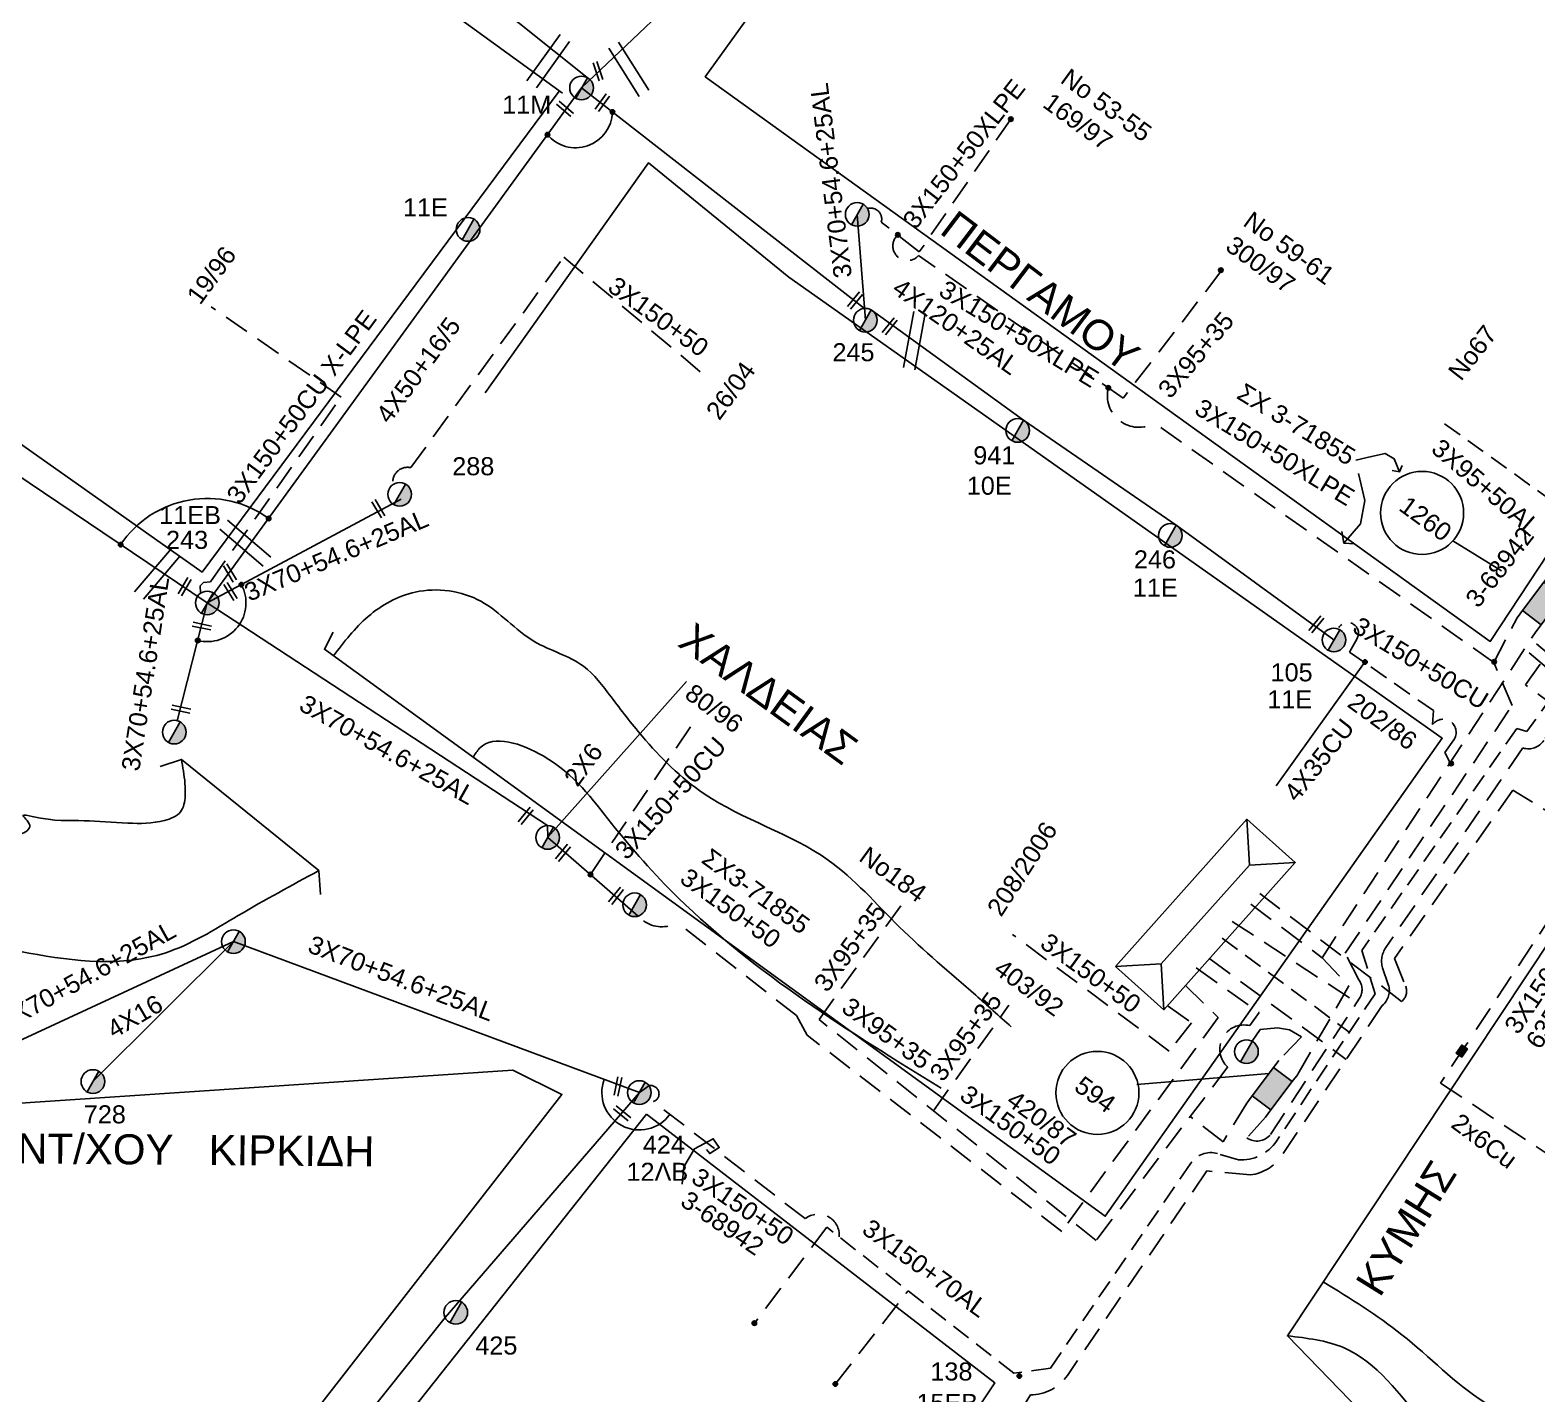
# Model space of a CAD drawing. Header units: millimetres. Extents: x 7453 to 9570, y 777 to 1872.
# Drawn here: x 8659.9 to 8810.1, y 1616.9 to 1752.9 of the extents above; entities that cross this region are included whole.
import ezdxf

# ---------------------------------------------------------------- set-up
doc = ezdxf.new("R2010")
doc.units = ezdxf.units.MM
doc.linetypes.add('DASHED', pattern=[19.05, 12.7, -6.35])
for name, color, linetype in [('Link Box 2 Διευθύνσεων', 7, 'Continuous'), ('Link Box 4 Διευθύνσεων', 7, 'Continuous'), ('Άγνωστα', 7, 'Continuous'), ('Γέφυρες Εναέριου Δικτύου', 7, 'Continuous'), ('Γυμνά εναέρια ΧΤ (3Φ)   4x16AL', 7, 'Continuous'), ('Γυμνά εναέρια ΧΤ (3Φ)   4x35CU', 7, 'Continuous'), ('Γυμνά εναέρια ΧΤ (3Φ)   4x50AL', 7, 'Continuous'), ('Γυμνά εναέρια ΧΤ και ΦΟΠ (3Φ)   4x50+16AL', 7, 'Continuous'), ('Εναέρια παροχή ΧΤ 4x16', 7, 'SYN_LINE'), ('Επιγραφές - Σχήματα', 7, 'Continuous'), ('Καλώδια ΧΤ   2x6AL', 7, 'DASHED'), ('Καλώδια ΧΤ   3x150+50AL', 7, 'DASHED'), ('Καλώδια ΧΤ   3x150+50AL XLPE', 7, 'DASHED'), ('Καλώδια ΧΤ   3x150+50CU', 7, 'DASHED'), ('Καλώδια ΧΤ   3x150+70AL', 7, 'DASHED'), ('Καλώδια ΧΤ   3x150AL+50CU', 7, 'DASHED'), ('Καλώδια ΧΤ   3x95+35 XLPE', 7, 'DASHED'), ('Καλώδια ΧΤ   3x95+50CU', 7, 'DASHED'), ('Μηχανική τομή', 7, 'Continuous'), ('Στύλος ΦΜ', 7, 'Continuous'), ('Στύλος ΦΜ @ 1', 7, 'Continuous'), ('Συνδέσεις', 7, 'Continuous'), ('Συνεστραμμένα ΧΤ   3x70+54.6+25 AL', 7, 'SYN_LINE'), ('Συνεστραμμένα ΧΤ   4x120+25 AL', 7, 'SYN_LINE'), ('Τομή', 7, 'Continuous'), ('Υποσταθμός πόλεως', 7, 'Continuous'), ('Υπόβαθρο ΔΕΗ', 7, 'Continuous')]:
    doc.layers.add(name, color=color, linetype=linetype)
doc.styles.get("Standard").update_dxf_attribs({"font": 'ARIAL.TTF'})
doc.linetypes.add('SYN_LINE', pattern='A,0.5,-0.0001,["/\\/\\/\\/",Standard,S=0.1,R=0,X=0,Y=-0.05],-0.25', length=0.7501)

# ---------------------------------------------------------------- blocks, each defined once
blk = doc.blocks.new('ΥΠΑΡΧΩΝ ΤΣΙΜΕΝΤΕΝΙΟΣ ΣΤΥΛΟΣ')
at = {"layer": 'Στύλος ΦΜ'}
blk.add_hatch(color=7, dxfattribs=at).paths.add_polyline_path([(-1.29, -2.28, 0.574793), (2.62, 0, 0.268822), (1.3, 2.27)])
at = {"layer": 'Στύλος ΦΜ', "color": 7}
blk.add_line((-1.29, -2.28), (1.3, 2.27), dxfattribs=at)
blk.add_circle((0, 0), 2.62, dxfattribs=at)
at = {"layer": 'Στύλος ΦΜ', "flags": 4}
for tag, p in [('ΑΡΙΘΜΟΣ', (-4.68, 8.05)), ('ΤΥΠΟΣ', (-4.91, 3.03))]:
    blk.add_attdef(tag, p, '', height=4, dxfattribs=at)
blk = doc.blocks.new('LINK BOX 4 ΑΝΑΧΩΡΗΣΕΩΝ')
at = {"layer": 'Link Box 4 Διευθύνσεων', "ltscale": 40}
blk.add_hatch(color=256, dxfattribs=at).paths.add_polyline_path([(-3.54, 0), (-3.54, -4.67), (3.54, -4.67), (3.54, 0)])
for p, q in [((-3.54, 0), (-5.33, 0)), ((5.33, 0), (3.54, 0)), ((-3.54, -4.67), (-5.33, -4.67)), ((5.33, -4.67), (3.54, -4.67))]:
    blk.add_line(p, q, dxfattribs=at)
blk.add_lwpolyline([(-3.54, -4.67), (-3.54, 0), (3.54, 0), (3.54, -4.67)], close=True, dxfattribs=at)
blk = doc.blocks.new('ΤΟΜΗ')
at = {"layer": 'Τομή', "ltscale": 40}
for p, q in [((-5.68, 0), (5.68, 0)), ((5.68, -2.33), (-5.68, -2.33))]:
    blk.add_line(p, q, dxfattribs=at)
blk = doc.blocks.new('ΥΠΟΣΤΑΘΜΟΣ ΠΟΛΕΩΣ')
at = {"layer": 'Υποσταθμός πόλεως', "linetype": 'Continuous', "ltscale": 40}
blk.add_lwpolyline([(-8.57, 2.82), (8.57, 2.82), (8.57, -2.82), (-8.57, -2.82)], close=True, dxfattribs=at)
for points in [[(-5.75, 0), (-8.57, 2.82)], [(5.75, 0), (8.57, 2.82)], [(-8.57, -2.82), (-5.75, 0)], [(-5.75, 0), (5.75, 0)], [(8.57, -2.82), (5.75, 0)]]:
    blk.add_lwpolyline(points, dxfattribs=at)
at = {"layer": 'Υποσταθμός πόλεως', "linetype": 'SYN_LINE', "ltscale": 40, "flags": 1}
for tag, p in [('ΜΕΤΑΣΧΗΜΑΤΙΣΜΟΣ', (10.6, 2.39)), ('ΙΣΧΥΣ', (10.58, -0.41)), ('ΑΡΙΘΜΟΣ', (10.7, -3.13))]:
    blk.add_attdef(tag, p, '', height=1.8, dxfattribs=at)
blk = doc.blocks.new('ΜΗΧΑΝΙΚΗ ΤΟΜΗ')
at = {"layer": 'Μηχανική τομή', "ltscale": 40}
for p, q in [((-1.89, 0.78), (1.89, 0.78)), ((1.89, 0), (-1.89, 0))]:
    blk.add_line(p, q, dxfattribs=at)
blk = doc.blocks.new('_ΣΥΝΔΕΣΗ')
at = {"layer": 'Συνδέσεις', "linetype": 'SYN_LINE', "ltscale": 40}
blk.add_hatch(color=256, dxfattribs=at).paths.add_polyline_path([(0.5, -0.01, 1), (-0.5, -0.01, 1)])
at = {"layer": 'Συνδέσεις'}
blk.add_circle((0, -0.01), 0.5, dxfattribs=at)
blk = doc.blocks.new('LINK BOX 2 ΑΝΑΧΩΡΗΣΕΩΝ')
at = {"layer": 'Link Box 2 Διευθύνσεων', "ltscale": 40}
blk.add_hatch(color=256, dxfattribs=at).paths.add_polyline_path([(-2.02, 1.29), (-2.02, -1.45), (1.89, -1.45), (1.89, 1.29)])
for p, q in [((-2.02, -0.08), (-4.26, -0.08)), ((4.12, -0.08), (1.89, -0.08))]:
    blk.add_line(p, q, dxfattribs=at)
blk.add_lwpolyline([(-2.02, -1.45), (-2.02, 1.29), (1.89, 1.29), (1.89, -1.45)], close=True, dxfattribs=at)

msp = doc.modelspace()

# ---------------------------------------------------------------- linework, layer by layer
at = {"layer": 'Άγνωστα', "color": 27, "linetype": 'DASHED', "ltscale": 0.2}
msp.add_lwpolyline([(8837.18, 1732.34), (8835.59, 1730), (8836.27, 1728.16, -0.262198), (8835.88, 1725.78), (8833.25, 1722.38, -0.722318), (8833.77, 1719.49), (8822.07, 1701.26), (8822.8, 1700.28), (8810.79, 1682.06, -0.333861), (8808.71, 1681.32), (8795.05, 1661.43, 0.21748), (8794.7, 1659.4), (8795.29, 1657.72, -0.317892), (8794.69, 1655.65), (8784.66, 1640.66, -0.219144), (8781.54, 1638.75), (8777.19, 1639.14), (8763.3, 1618.76, -0.249125), (8759.61, 1616.82), (8757.65, 1613.59, -0.588105), (8757, 1611.47, 2.024301)], format="xyb", dxfattribs=at)
at = {"layer": 'Άγνωστα', "color": 6, "linetype": 'DASHED', "ltscale": 0.2}
msp.add_lwpolyline([(8783.06, 1644.51), (8781.19, 1642.44, 0.402139), (8783.55, 1642.79), (8792.42, 1656.38, 0.323512), (8792.34, 1658.2), (8790.99, 1660.86), (8807.63, 1685.54), (8805.81, 1689.85), (8808.14, 1694.3)], format="xyb", dxfattribs=at)
at = {"layer": 'Άγνωστα', "color": 30, "linetype": 'DASHED', "ltscale": 0.2}
for points in [[(8781.6, 1665.74), (8788.68, 1660.4), (8810, 1692.9)], [(8788.68, 1660.4), (8791.36, 1657.59), (8786.26, 1648.77)]]:
    msp.add_lwpolyline(points, dxfattribs=at)
at = {"layer": 'Άγνωστα', "color": 133, "linetype": 'DASHED', "ltscale": 0.2}
msp.add_lwpolyline([(8776.14, 1659.38), (8782.41, 1654.95), (8781.48, 1653.63, 0.782753), (8779.29, 1649.51), (8766.17, 1632.21), (8738.54, 1654.25), (8746.82, 1665.77)], format="xyb", dxfattribs=at)
at = {"layer": 'Άγνωστα', "color": 6, "linetype": 'DASHED', "ltscale": 0.2}
msp.add_lwpolyline([(8779.71, 1664.03), (8792.13, 1655.93)], dxfattribs=at)
at = {"layer": 'Άγνωστα', "color": 27, "linetype": 'DASHED', "ltscale": 0.2}
msp.add_lwpolyline([(8777.49, 1660.3), (8791.09, 1650.27)], dxfattribs=at)
at = {"layer": 'Άγνωστα', "linetype": 'DASHED', "ltscale": 0.2}
msp.add_lwpolyline([(8749.95, 1645.15), (8757.46, 1655.67)], dxfattribs=at)
at = {"layer": 'Άγνωστα', "color": 133, "linetype": 'DASHED', "ltscale": 0.2}
for points in [[(8781.73, 1652.07), (8782.53, 1653.26), (8784.23, 1653.41), (8785.43, 1653.21), (8786.63, 1652.51), (8784.39, 1650.17)], [(8781.19, 1645.91), (8778.82, 1642.06), (8775.54, 1644.57)]]:
    msp.add_lwpolyline(points, dxfattribs=at)
at = {"layer": 'Άγνωστα', "color": 1, "linetype": 'DASHED', "ltscale": 0.2}
msp.add_lwpolyline([(8803.01, 1651.68), (8800.5, 1647.9), (8811.73, 1640.44)], dxfattribs=at)
at = {"layer": 'Άγνωστα', "color": 173, "linetype": 'DASHED', "ltscale": 0.2}
msp.add_lwpolyline([(8740.17, 1617.91), (8747.43, 1627.2)], dxfattribs=at)
at = {"layer": 'Γέφυρες Εναέριου Δικτύου', "ltscale": 20}
for centre, radius, start, end in [((8714.28, 1744.83), 3.67, 219.4481, 358.4021), ((8677.56, 1695.78), 10.42, 54.0103, 146.0153), ((8677.56, 1695.78), 3.86, 255.6951, 28.2178), ((8720.63, 1646.97), 3.74, 159.6893, 324.486)]:
    msp.add_arc(centre, radius, start, end, dxfattribs=at)
at = {"layer": 'Γυμνά εναέρια ΧΤ (3Φ)   4x35CU', "color": 30}
msp.add_lwpolyline([(8792.92, 1689.83), (8792.9, 1689.84), (8784.1, 1677.53)], dxfattribs=at)
at = {"layer": 'Γυμνά εναέρια ΧΤ (3Φ)   4x50AL', "color": 173}
msp.add_lwpolyline([(8721.59, 1647.64), (8720.63, 1646.96), (8701.27, 1624.52), (8679.96, 1597.82), (8661.42, 1573.35), (8632.28, 1533.66)], dxfattribs=at)
at = {"layer": 'Γυμνά εναέρια ΧΤ και ΦΟΠ (3Φ)   4x50+16AL', "color": 2}
msp.add_lwpolyline([(8714.87, 1747.13), (8741.64, 1772.58), (8767.68, 1807.24)], dxfattribs=at)
at = {"layer": 'Γυμνά εναέρια ΧΤ και ΦΟΠ (3Φ)   4x50+16AL', "color": 6}
msp.add_lwpolyline([(8714.87, 1747.13), (8677.56, 1695.78), (8646.41, 1716.77), (8617.59, 1738.38)], dxfattribs=at)
at = {"layer": 'Εναέρια παροχή ΧΤ 4x16', "color": 173, "ltscale": 15}
msp.add_lwpolyline([(8680.17, 1662.01), (8666.16, 1648.06)], dxfattribs=at)
at = {"layer": 'Επιγραφές - Σχήματα', "ltscale": 20}
for points in [[(8792.04, 1710), (8793.63, 1710.37), (8794.96, 1710.69), (8795.87, 1710.16), (8796.39, 1708.84)], [(8795.66, 1708.97), (8796.39, 1708.84), (8796.68, 1709.47)], [(8792.32, 1708.7), (8792.95, 1705.98), (8792.53, 1703.67), (8790.85, 1701.74)], [(8790.66, 1702.9), (8790.85, 1701.74), (8791.96, 1701.68)], [(8724.91, 1637.81), (8725.05, 1639.55), (8726.12, 1641.35), (8727.99, 1642.35), (8728.59, 1641.48), (8728.59, 1641.48), (8727.65, 1640.88), (8727.32, 1641.28)]]:
    msp.add_lwpolyline(points, dxfattribs=at)
at = {"layer": 'Επιγραφές - Σχήματα'}
for points in [[(8806.57, 1698.98), (8801.72, 1701.97)], [(8783.4, 1648.85), (8770.23, 1647.77)]]:
    msp.add_lwpolyline(points, dxfattribs=at)
for centre in [(8798.66, 1704.75), (8766.29, 1646.93)]:
    msp.add_circle(centre, 4.14, dxfattribs=at)
at = {"layer": 'Καλώδια ΧΤ   2x6AL', "color": 5, "linetype": 'SYN_LINE', "ltscale": 20}
msp.add_lwpolyline([(8711.5, 1672.44), (8725.34, 1687.96)], dxfattribs=at)
at = {"layer": 'Καλώδια ΧΤ   3x150+50AL', "color": 1, "ltscale": 0.2}
for points in [[(8828.91, 1674.02, 0.085202), (8824.52, 1676.2), (8808.97, 1687.6), (8822.54, 1706.68), (8822.19, 1708.75), (8830.53, 1722.77), (8833.21, 1726.13, 0.305112), (8833.38, 1728.29), (8832.73, 1729.44), (8843.13, 1745.24), (8850.71, 1740.51, 0.361795), (8852.67, 1740.78), (8855.8, 1744.65)], [(8824.25, 1676.39), (8819.39, 1669.93), (8807.71, 1677.1), (8795.9, 1660.34), (8797.02, 1657.57, -0.331094), (8796.62, 1656.05), (8782.18, 1667.04)]]:
    msp.add_lwpolyline(points, format="xyb", dxfattribs=at)
at = {"layer": 'Καλώδια ΧΤ   3x150+50AL', "color": 5, "ltscale": 0.2}
for points in [[(8696.08, 1707.59, -0.535722), (8697.84, 1709.27), (8713.09, 1730.27), (8726.82, 1718.74)], [(8775.06, 1657.64), (8778.34, 1654.45), (8762.74, 1633.12), (8737.35, 1652.69), (8736.29, 1654.66), (8724.42, 1663.9, -0.291678), (8721.05, 1664.07, -0.291678)]]:
    msp.add_lwpolyline(points, format="xyb", dxfattribs=at)
at = {"layer": 'Καλώδια ΧΤ   3x150+50AL', "color": 2, "ltscale": 0.2}
msp.add_lwpolyline([(8773.34, 1655.56), (8775.67, 1653.92), (8773.44, 1651.09), (8757.84, 1662.73)], dxfattribs=at)
at = {"layer": 'Καλώδια ΧΤ   3x150+50AL', "color": 173, "ltscale": 0.2}
msp.add_lwpolyline([(8740.55, 1632.57, 0.654753), (8737.16, 1634.39), (8722.04, 1646.06, 0.943947), (8721.59, 1647.64, 0.531714)], format="xyb", dxfattribs=at)
at = {"layer": 'Καλώδια ΧΤ   3x150+50AL XLPE', "color": 6, "ltscale": 0.2}
for points in [[(8757.65, 1744.02), (8748.54, 1730.78), (8744.75, 1733.76, 0.594233), (8743.37, 1735.1)], [(8778.61, 1728.81), (8768.86, 1716.19), (8748.47, 1730.42, -1.066491), (8746.39, 1732.47, -56.820824)], [(8805.81, 1689.85), (8772, 1713.7, -0.660488), (8767.38, 1717.23, -2.711738)]]:
    msp.add_lwpolyline(points, format="xyb", dxfattribs=at)
at = {"layer": 'Καλώδια ΧΤ   3x150+50CU', "color": 6, "ltscale": 0.2}
msp.add_lwpolyline([(8676.9, 1696.75), (8676.85, 1697.47), (8677.18, 1697.83), (8677.89, 1697.9), (8690.9, 1716.3), (8677.96, 1725.31)], dxfattribs=at)
at = {"layer": 'Καλώδια ΧΤ   3x150+50CU', "color": 30, "ltscale": 0.15}
msp.add_lwpolyline([(8801.44, 1679.85), (8800.91, 1680.86), (8801.81, 1682.13, 0.987546), (8799.71, 1683.66), (8799.78, 1685.04), (8792.92, 1689.83), (8791.42, 1690.87), (8792.18, 1692.23, 0.966113), (8790.35, 1693.34)], format="xyb", dxfattribs=at)
at = {"layer": 'Καλώδια ΧΤ   3x150+50CU', "color": 5, "ltscale": 0.2}
msp.add_lwpolyline([(8715.75, 1668.69), (8726.15, 1684.06)], dxfattribs=at)
at = {"layer": 'Καλώδια ΧΤ   3x150+70AL', "color": 173, "ltscale": 0.15}
msp.add_lwpolyline([(8839.05, 1730.94), (8837.3, 1729.19), (8837.65, 1727.98, -0.143225), (8837.4, 1724.67), (8835.26, 1721.51, 0.150487), (8832.67, 1720.64), (8820.65, 1701.79), (8821.59, 1700.5), (8809.11, 1682.95), (8808.11, 1683.26), (8792.65, 1661.14), (8793.97, 1656.82), (8784.14, 1642.12, -0.268986), (8780.34, 1640.25), (8778.26, 1640.87, 0.331376), (8775.6, 1639.91), (8761.6, 1619.49), (8757.95, 1618.97), (8739.31, 1633.54)], format="xyb", dxfattribs=at)
msp.add_lwpolyline([(8778.73, 1662.36), (8791.4, 1652.98)], dxfattribs=at)
at = {"layer": 'Καλώδια ΧΤ   3x150+70AL', "color": 173, "linetype": 'DASHED', "ltscale": 0.2}
msp.add_lwpolyline([(8739.31, 1633.54), (8732.1, 1623.97)], dxfattribs=at)
at = {"layer": 'Καλώδια ΧΤ   3x150AL+50CU', "color": 1, "linetype": 'DASHED', "ltscale": 0.2}
msp.add_lwpolyline([(8816.72, 1671.09, -0.474174), (8815.98, 1671.23), (8803.37, 1652.23)], format="xyb", dxfattribs=at)
at = {"layer": 'Καλώδια ΧΤ   3x95+50CU', "color": 85, "ltscale": 0.15}
msp.add_lwpolyline([(8800.89, 1713.65), (8815.58, 1703.1)], dxfattribs=at)
at = {"layer": 'Συνεστραμμένα ΧΤ   3x70+54.6+25 AL', "color": 6, "ltscale": 10}
msp.add_lwpolyline([(8742.35, 1734.52), (8743.17, 1723.97)], dxfattribs=at)
at = {"layer": 'Συνεστραμμένα ΧΤ   3x70+54.6+25 AL', "color": 5, "ltscale": 20}
msp.add_lwpolyline([(8711.5, 1672.44), (8711.49, 1673.58), (8677.56, 1695.78), (8696.88, 1706.14)], dxfattribs=at)
at = {"layer": 'Συνεστραμμένα ΧΤ   3x70+54.6+25 AL', "color": 5, "ltscale": 15}
msp.add_lwpolyline([(8677.56, 1695.78), (8674.56, 1684.04)], dxfattribs=at)
at = {"layer": 'Συνεστραμμένα ΧΤ   3x70+54.6+25 AL', "color": 173, "ltscale": 15}
msp.add_lwpolyline([(8648.19, 1647.2), (8680.17, 1662.01)], dxfattribs=at)
at = {"layer": 'Συνεστραμμένα ΧΤ   3x70+54.6+25 AL', "color": 173, "ltscale": 20}
msp.add_lwpolyline([(8680.17, 1662.01), (8720.63, 1646.96)], dxfattribs=at)
at = {"layer": 'Συνεστραμμένα ΧΤ   4x120+25 AL', "color": 173, "ltscale": 20}
msp.add_lwpolyline([(8654.9, 1790.75), (8672.88, 1779.41), (8698.49, 1761.73), (8715.6, 1748.05)], dxfattribs=at)
at = {"layer": 'Συνεστραμμένα ΧΤ   4x120+25 AL', "color": 6, "ltscale": 15}
msp.add_lwpolyline([(8743.08, 1725.15), (8714.87, 1747.13)], dxfattribs=at)
at = {"layer": 'Συνεστραμμένα ΧΤ   4x120+25 AL', "color": 30, "ltscale": 15}
msp.add_lwpolyline([(8789.87, 1692.09), (8774.25, 1703.46), (8758.93, 1714), (8743.75, 1725)], dxfattribs=at)
at = {"layer": 'Συνεστραμμένα ΧΤ   4x120+25 AL', "color": 5, "ltscale": 15}
msp.add_lwpolyline([(8720.51, 1664.56), (8711.5, 1672.4), (8711.5, 1672.43)], dxfattribs=at)
at = {"layer": 'Υπόβαθρο ΔΕΗ'}
for points in [[(8762.13, 1796.74), (8839.58, 1743.72), (8805.45, 1691.95), (8727.2, 1748.25), (8762.13, 1796.74)], [(8712.96, 1746.6), (8654.66, 1788.87), (8619.33, 1739.6), (8677.04, 1698.86), (8712.65, 1746.82)], [(8690.1, 1692.88), (8689.23, 1691.16), (8767.08, 1634.62), (8800.67, 1682.28), (8735.52, 1728.26), (8721.54, 1739.66), (8705.27, 1716.74)], [(8672.85, 1679.47), (8674.99, 1680.18), (8688.67, 1669.09), (8688.85, 1666.72)], [(8649.97, 1645.31), (8708.01, 1649.2), (8708.01, 1649.2), (8712.91, 1646.78), (8638.09, 1550.64), (8587.08, 1551.96), (8583.19, 1556.75), (8594.85, 1572.06), (8610.65, 1593.38), (8620.46, 1606.9), (8649.97, 1645.31)], [(8721.36, 1644.8), (8756.07, 1618.01), (8708.8, 1547.26), (8654.07, 1549.91), (8650.33, 1555.2), (8721.36, 1644.8)]]:
    msp.add_lwpolyline(points, dxfattribs=at)
msp.add_lwpolyline([(8817, 1670.55), (8901.18, 1612.3, 0.080782), (8912.26, 1548.08), (8934.53, 1497.69, -0.880118), (8916.76, 1486.95), (8785.24, 1622.7), (8785.24, 1622.7)], format="xyb", close=True, dxfattribs=at)
msp.add_open_spline([(8690.13, 1690.51), (8691.2, 1691.89), (8693.35, 1694.69), (8698.54, 1697.6), (8705.34, 1696.67), (8709.45, 1691.57), (8715.03, 1690.19), (8718, 1686.13), (8721.53, 1681.56), (8728.13, 1674.94), (8738.97, 1671.89), (8746.5, 1663.13), (8752.8, 1657.92), (8756.48, 1654.6), (8757.71, 1653.52)], degree=3, knots=[0, 0, 0, 0, 5.23276, 10.528945, 17.123329, 23.786822, 29.29665, 33.395914, 38.385574, 46.824935, 60.871126, 70.606058, 80.790983, 85.452828, 85.452828, 85.452828, 85.452828], dxfattribs=at)
for points in [[(8593.31, 1684.87), (8603.01, 1681.88), (8603.3, 1681.83), (8604.78, 1680.06), (8607.35, 1678.63), (8610.85, 1677.14), (8617.29, 1676.8), (8617.53, 1676.88), (8618.9, 1679.02), (8621.88, 1679.61), (8628.68, 1678.73), (8638.02, 1677.06), (8642.18, 1675.9), (8650.71, 1674.02), (8658.33, 1672.69), (8658.91, 1672.74), (8659.86, 1673.62), (8659.2, 1674.6), (8660.1, 1674.49), (8665.3, 1674.07), (8669.64, 1673.83), (8673.3, 1674.09), (8674.89, 1674.94), (8675.36, 1676.53), (8675.18, 1679.02), (8674.99, 1680.18)], [(8750.73, 1647.39), (8724.51, 1666.38), (8717.85, 1673.8), (8711.04, 1680.52), (8704.71, 1681.29), (8704.06, 1680.39)], [(8688.67, 1669.09), (8680.64, 1664.6), (8673.32, 1660.87), (8659.76, 1660.87), (8644.45, 1664.54), (8631.66, 1665.18), (8631, 1664.91), (8631.27, 1664.24), (8631.47, 1663.8), (8630.43, 1663.69), (8621.56, 1663.28), (8616.69, 1662.61), (8607.91, 1664.07), (8597.34, 1667.08), (8593.76, 1667.7), (8590.74, 1666.3)], [(8788.81, 1628.08), (8796.65, 1622.81), (8804.9, 1616.05), (8820.27, 1606.81), (8825.73, 1598.67), (8829.11, 1596.56), (8838.07, 1592.53), (8844.4, 1585), (8850.04, 1577.45), (8858.91, 1571.05), (8863.49, 1563.73), (8866.38, 1557.66), (8871.31, 1553.72), (8878.98, 1550.55), (8887.02, 1543.93), (8890.4, 1534.01), (8892.86, 1530.49), (8901.89, 1525.75), (8911.18, 1518.72), (8917.94, 1514.07), (8926.61, 1500.95), (8931.69, 1492.12), (8933.1, 1486.87), (8933.95, 1479.03)], [(8785.24, 1622.7), (8790.82, 1621.53), (8798.92, 1613.86), (8828.06, 1585.36), (8828.69, 1584.8), (8830.38, 1585.02), (8839.16, 1572.77), (8839.93, 1570.88), (8848.2, 1563.55), (8861.27, 1554.97), (8866.58, 1547.52), (8874.37, 1544.34), (8882.12, 1532.15), (8889.61, 1522.13), (8896.88, 1517.05), (8906.94, 1506.29), (8914.68, 1502.29), (8926.18, 1488.26), (8927.09, 1479.94)]]:
    msp.add_spline(points, degree=3, dxfattribs=at)

# ---------------------------------------------------------------- block references
at = {"layer": 'Link Box 2 Διευθύνσεων', "xscale": 0.25, "yscale": 0.25, "zscale": 0.25, "rotation": 55.97160340458911}
msp.add_blockref('LINK BOX 2 ΑΝΑΧΩΡΗΣΕΩΝ', (8802.61, 1651.12), dxfattribs=at)
at = {"layer": 'Link Box 4 Διευθύνσεων', "xscale": 0.499999999999979, "yscale": 0.499999999999979, "zscale": 0.499999999999979, "rotation": 53.07485869277051}
for p in [(8809.74, 1696.43), (8782.79, 1648.04)]:
    msp.add_blockref('LINK BOX 4 ΑΝΑΧΩΡΗΣΕΩΝ', p, dxfattribs=at)
at = {"layer": 'Μηχανική τομή'}
for p, xscale, yscale, zscale, rotation in [((8716.7, 1748.87), 0.4999999999998455, 0.4999999999998455, 0.4999999999998455, 108.7325480426997), ((8713.34, 1745.19), 0.4999999999998411, 0.4999999999998411, 0.4999999999998411, 139.3524034297396), ((8716.78, 1745.77), 0.4999999999998046, 0.4999999999998046, 0.4999999999998046, 234.3662740213535), ((8742.29, 1725.81), 0.4999999999997657, 0.4999999999997657, 0.4999999999997657, 50.9747705542941), ((8745.75, 1723.24), 0.4999999999997657, 0.4999999999997657, 0.4999999999997657, 50.9747705542941), ((8694.45, 1705.07), 0.4999999999997967, 0.4999999999997967, 0.4999999999997967, 301.4012309737054), ((8679.66, 1698.67), 0.4999999999997967, 0.4999999999997967, 0.4999999999997967, 301.4012309737054), ((8675.15, 1697.5), 0.4999999999997664, 0.4999999999997664, 0.4999999999997664, 239.3671520902459), ((8679.7, 1696.82), 0.4999999999997967, 0.4999999999997967, 0.4999999999997967, 301.4012309737054), ((8788.26, 1693.52), 0.4999999999997657, 0.4999999999997657, 0.4999999999997657, 50.9747705542941), ((8676.99, 1693.28), 0.4999999999997787, 0.4999999999997787, 0.4999999999997787, 347.9311973092496), ((8674.9, 1685), 0.4999999999996676, 0.4999999999996676, 0.4999999999996676, 347.9311973092469), ((8709.45, 1674.43), 0.4999999999997657, 0.4999999999997657, 0.4999999999997657, 50.9747705542941), ((8713.16, 1670.74), 0.4999999999997657, 0.4999999999997657, 0.4999999999997657, 50.9747705542941), ((8718.47, 1666.46), 0.4999999999997657, 0.4999999999997657, 0.4999999999997657, 50.9747705542941), ((8718.3, 1647.61), 0.4999999999997135, 0.4999999999997135, 0.4999999999997135, 258.604479958755), ((8718.8, 1644.75), 0.4999999999997266, 0.4999999999997266, 0.4999999999997266, 320.7926876771329)]:
    msp.add_blockref('ΜΗΧΑΝΙΚΗ ΤΟΜΗ', p, dxfattribs=dict(at, xscale=xscale, yscale=yscale, zscale=zscale, rotation=rotation))
at = {"layer": 'Στύλος ΦΜ @ 1', "ltscale": 40}
ref = msp.add_blockref('ΥΠΑΡΧΩΝ ΤΣΙΜΕΝΤΕΝΙΟΣ ΣΤΥΛΟΣ', (8714.87, 1747.13), dxfattribs=dict(at, xscale=0.4499999999998181, yscale=0.4499999999998181, zscale=0.4499999999998181))
ref.add_attrib('ΤΥΠΟΣ', '11Μ', (8706.96, 1744.56), dxfattribs={"layer": 'Στύλος ΦΜ', "height": 1.8, "flags": 4})
ref = msp.add_blockref('ΥΠΑΡΧΩΝ ΤΣΙΜΕΝΤΕΝΙΟΣ ΣΤΥΛΟΣ', (8703.56, 1733.02), dxfattribs=dict(at, xscale=0.4499999999998181, yscale=0.4499999999998181, zscale=0.4499999999998181))
ref.add_attrib('ΤΥΠΟΣ', '11Ε', (8697.07, 1734.32), dxfattribs={"layer": 'Στύλος ΦΜ', "height": 1.8, "flags": 4})
at = {"layer": 'Στύλος ΦΜ @ 1', "ltscale": 40, "xscale": 0.4499999999998181, "yscale": 0.4499999999998181, "zscale": 0.4499999999998181}
for p in [(8742.35, 1734.52), (8674.27, 1682.9), (8711.49, 1672.4), (8720.16, 1665.68), (8680.17, 1662.01), (8781.15, 1651.04)]:
    msp.add_blockref('ΥΠΑΡΧΩΝ ΤΣΙΜΕΝΤΕΝΙΟΣ ΣΤΥΛΟΣ', p, dxfattribs=at)
at = {"layer": 'Στύλος ΦΜ @ 1', "ltscale": 40}
ref = msp.add_blockref('ΥΠΑΡΧΩΝ ΤΣΙΜΕΝΤΕΝΙΟΣ ΣΤΥΛΟΣ', (8743.16, 1723.97), dxfattribs=dict(at, xscale=0.4499999999998181, yscale=0.4499999999998181, zscale=0.4499999999998181))
ref.add_attrib('ΑΡΙΘΜΟΣ', '245', (8739.88, 1719.88), dxfattribs={"layer": 'Στύλος ΦΜ', "height": 1.8, "flags": 4})
ref = msp.add_blockref('ΥΠΑΡΧΩΝ ΤΣΙΜΕΝΤΕΝΙΟΣ ΣΤΥΛΟΣ', (8758.34, 1712.98), dxfattribs=dict(at, xscale=0.4499999999998181, yscale=0.4499999999998181, zscale=0.4499999999998181))
ref.add_attrib('ΤΥΠΟΣ', '10E', (8753.27, 1706.57), dxfattribs={"layer": 'Στύλος ΦΜ', "height": 1.8, "flags": 4})
ref.add_attrib('ΑΡΙΘΜΟΣ', '941', (8753.92, 1709.6), dxfattribs={"layer": 'Στύλος ΦΜ', "height": 1.8, "flags": 4})
ref = msp.add_blockref('ΥΠΑΡΧΩΝ ΤΣΙΜΕΝΤΕΝΙΟΣ ΣΤΥΛΟΣ', (8696.74, 1706.61), dxfattribs=dict(at, xscale=0.4499999999998181, yscale=0.4499999999998181, zscale=0.4499999999998181))
ref.add_attrib('ΑΡΙΘΜΟΣ', '288', (8701.98, 1708.51), dxfattribs={"layer": 'Στύλος ΦΜ', "height": 1.8, "flags": 4})
ref = msp.add_blockref('ΥΠΑΡΧΩΝ ΤΣΙΜΕΝΤΕΝΙΟΣ ΣΤΥΛΟΣ', (8677.56, 1695.78), dxfattribs=dict(at, xscale=0.4499999999998181, yscale=0.4499999999998181, zscale=0.4499999999998181))
ref.add_attrib('ΤΥΠΟΣ', '11ΕΒ', (8672.77, 1703.64), dxfattribs={"layer": 'Στύλος ΦΜ', "height": 1.8, "flags": 4})
ref.add_attrib('ΑΡΙΘΜΟΣ', '243', (8673.45, 1701.17), dxfattribs={"layer": 'Στύλος ΦΜ', "height": 1.8, "flags": 4})
ref = msp.add_blockref('ΥΠΑΡΧΩΝ ΤΣΙΜΕΝΤΕΝΙΟΣ ΣΤΥΛΟΣ', (8773.56, 1702.51), dxfattribs=dict(at, xscale=0.4499999999998181, yscale=0.4499999999998181, zscale=0.4499999999998181))
ref.add_attrib('ΤΥΠΟΣ', '11E', (8769.82, 1696.41), dxfattribs={"layer": 'Στύλος ΦΜ', "height": 1.8, "flags": 4})
ref.add_attrib('ΑΡΙΘΜΟΣ', '246', (8769.93, 1699.22), dxfattribs={"layer": 'Στύλος ΦΜ', "height": 1.8, "flags": 4})
ref = msp.add_blockref('ΥΠΑΡΧΩΝ ΤΣΙΜΕΝΤΕΝΙΟΣ ΣΤΥΛΟΣ', (8789.87, 1692.09), dxfattribs=dict(at, xscale=0.4499999999998181, yscale=0.4499999999998181, zscale=0.4499999999998181))
ref.add_attrib('ΤΥΠΟΣ', '11E', (8783.23, 1685.26), dxfattribs={"layer": 'Στύλος ΦΜ', "height": 1.8, "flags": 4})
ref.add_attrib('ΑΡΙΘΜΟΣ', '105', (8783.55, 1687.96), dxfattribs={"layer": 'Στύλος ΦΜ', "height": 1.8, "flags": 4})
ref = msp.add_blockref('ΥΠΑΡΧΩΝ ΤΣΙΜΕΝΤΕΝΙΟΣ ΣΤΥΛΟΣ', (8666.16, 1648.06), dxfattribs=dict(at, xscale=0.4499999999998181, yscale=0.4499999999998181, zscale=0.4499999999998181))
ref.add_attrib('ΑΡΙΘΜΟΣ', '728', (8665.25, 1643.89), dxfattribs={"layer": 'Στύλος ΦΜ', "height": 1.8, "flags": 4})
ref = msp.add_blockref('ΥΠΑΡΧΩΝ ΤΣΙΜΕΝΤΕΝΙΟΣ ΣΤΥΛΟΣ', (8720.63, 1646.96), dxfattribs=dict(at, xscale=0.4499999999998181, yscale=0.4499999999998181, zscale=0.4499999999998181))
ref.add_attrib('ΤΥΠΟΣ', '12ΛΒ', (8719.35, 1638.16), dxfattribs={"layer": 'Στύλος ΦΜ', "height": 1.8, "flags": 4})
ref.add_attrib('ΑΡΙΘΜΟΣ', '424', (8720.98, 1640.86), dxfattribs={"layer": 'Στύλος ΦΜ', "height": 1.8, "flags": 4})
ref = msp.add_blockref('ΥΠΑΡΧΩΝ ΤΣΙΜΕΝΤΕΝΙΟΣ ΣΤΥΛΟΣ', (8702.33, 1625.04), dxfattribs=dict(at, xscale=0.4499999999998181, yscale=0.4499999999998181, zscale=0.4499999999998181))
ref.add_attrib('ΑΡΙΘΜΟΣ', '425', (8704.28, 1620.84), dxfattribs={"layer": 'Στύλος ΦΜ', "height": 1.8, "flags": 4})
ref = msp.add_blockref('ΥΠΑΡΧΩΝ ΤΣΙΜΕΝΤΕΝΙΟΣ ΣΤΥΛΟΣ', (8755.87, 1611.78), dxfattribs=dict(at, xscale=0.4499999999998181, yscale=0.4499999999998181, zscale=0.4499999999998181))
ref.add_attrib('ΤΥΠΟΣ', '15ΕΒ', (8748.25, 1615.12), dxfattribs={"layer": 'Στύλος ΦΜ', "height": 1.8, "flags": 4})
ref.add_attrib('ΑΡΙΘΜΟΣ', '138', (8749.64, 1618.25), dxfattribs={"layer": 'Στύλος ΦΜ', "height": 1.8, "flags": 4})
at = {"layer": 'Συνδέσεις', "xscale": 0.4499999999998181, "yscale": 0.4499999999998181, "zscale": 0.4499999999998181}
for p in [(8717.96, 1744.73), (8757.66, 1744.02), (8711.48, 1742.47), (8746.39, 1732.48), (8778.6, 1728.96), (8767.38, 1717.23), (8683.68, 1704.21), (8668.92, 1701.6), (8680.96, 1697.6), (8676.61, 1692.04), (8792.96, 1689.9), (8805.84, 1689.92), (8801.55, 1679.77), (8715.76, 1668.7), (8732.1, 1623.97), (8740.17, 1617.91), (8758.51, 1618.7)]:
    msp.add_blockref('_ΣΥΝΔΕΣΗ', p, dxfattribs=at)
at = {"layer": 'Τομή'}
for p, xscale, yscale, zscale, rotation in [((8712.02, 1749.46), 0.5000000000001045, 0.5000000000001045, 0.5000000000001045, 234.34573413469), ((8720.08, 1749.3), 0.5000000000001212, 0.5000000000001212, 0.5000000000001212, 302.1736348496292), ((8748.61, 1721.83), 0.5000000000000514, 0.5000000000000514, 0.5000000000000514, 259.5394015457326), ((8680.98, 1701.3), 0.5000000000000135, 0.5000000000000135, 0.5000000000000135, 139.6121682581939), ((8672.14, 1699.06), 0.5000000000000135, 0.5000000000000135, 0.5000000000000135, 49.61216825819385), ((8811.48, 1688.98), 0.5000000000000135, 0.5000000000000135, 0.5000000000000135, 139.6121682581939)]:
    msp.add_blockref('ΤΟΜΗ', p, dxfattribs=dict(at, xscale=xscale, yscale=yscale, zscale=zscale, rotation=rotation))
at = {"layer": 'Υποσταθμός πόλεως', "xscale": 1.14749999999977, "yscale": 1.14749999999977, "zscale": 1.14749999999977, "rotation": 48.31105915562871}
msp.add_blockref('ΥΠΟΣΤΑΘΜΟΣ ΠΟΛΕΩΣ', (8777.05, 1664.71), dxfattribs=at)

# ---------------------------------------------------------------- texts
at = {"layer": 'Άγνωστα', "char_height": 1.8, "width": 11.8763, "attachment_point": 1}
for insert, rotation in [((8737.9, 1657.91), 53.8335), ((8749.44, 1648.99), 53.8335), ((8741.71, 1656.58), 323.9752)]:
    msp.add_mtext('3X95+35', dxfattribs=dict(at, insert=insert, rotation=rotation))
at = {"layer": 'Γυμνά εναέρια ΧΤ (3Φ)   4x16AL', "insert": (8667.35, 1653.84), "char_height": 1.8, "width": 16.2172, "attachment_point": 1, "rotation": 30.5431}
msp.add_mtext('4X16', dxfattribs=at)
at = {"layer": 'Γυμνά εναέρια ΧΤ (3Φ)   4x35CU', "insert": (8784.76, 1676.94), "char_height": 1.8, "width": 11.8763, "attachment_point": 1, "rotation": 51.9682}
msp.add_mtext('4X35CU', dxfattribs=at)
at = {"layer": 'Γυμνά εναέρια ΧΤ και ΦΟΠ (3Φ)   4x50+16AL', "insert": (8694.25, 1714.6), "char_height": 1.8, "width": 21.5704, "attachment_point": 1, "rotation": 53.8335}
msp.add_mtext('4X50+16/5', dxfattribs=at)
at = {"layer": 'Επιγραφές - Σχήματα', "attachment_point": 1}
for s, insert, char_height, width, rotation in [('No 53-55\\P169/97', (8763.54, 1749.19), 1.8, 11.8763, 323.9752), ('ΠEPΓAMOY', (8752.25, 1735.09), 3, 26.7051, 322.8022), ('No 59-61\\P300/97', (8781.75, 1734.94), 1.8, 11.8763, 323.9752), ('19/96', (8675.39, 1726.46), 1.8, 11.8763, 53.8335), ('No67', (8801.12, 1718.92), 1.8, 21.1703, 52.0508), ('26/04', (8727.15, 1714.95), 1.8, 11.8763, 53.8335), ('ΣX 3-71855', (8780.98, 1717.79), 1.8, 23.5192, 328.6361), ('1260', (8797.28, 1706.55), 1.8, 11.8763, 323.9752), ('3-68942', (8802.84, 1696.28), 1.8, 20.1794, 52.0508), ('XAΛΔEIAΣ', (8726.09, 1693.99), 3, 24.6799, 323.9752), ('80/96', (8726.08, 1687.85), 1.8, 11.8763, 323.9752), ('202/86', (8792.14, 1686.98), 1.8, 11.8763, 323.9752), ('208/2006', (8755.18, 1665.36), 1.8, 11.8763, 57.1019), ('ΣX3-71855', (8727.75, 1671.43), 1.8, 11.8763, 323.9752), ('No184', (8743.46, 1671.62), 1.8, 11.8763, 323.9752), ('403/92', (8756.9, 1660.42), 1.8, 11.8763, 323.9752), ('635/14', (8808.88, 1652.12), 1.8, 11.8763, 57.1019), ('594', (8764.91, 1648.73), 1.8, 11.8763, 323.9752), ('420/87', (8758.15, 1647.31), 1.8, 11.8763, 323.9752), ('2x6Cu', (8802.49, 1645.03), 1.8, 23.5192, 323.3829), ('ANT/XOY   KIPKIΔH', (8655.82, 1642.92), 3, 61.881, 359.5102), ('KYMHΣ', (8791.9, 1628.02), 3, 23.5192, 58.1203), ('3-68942', (8725.6, 1637.28), 1.8, 16.2172, 325.8728)]:
    msp.add_mtext(s, dxfattribs=dict(at, insert=insert, char_height=char_height, width=width, rotation=rotation))
at = {"layer": 'Καλώδια ΧΤ   2x6AL', "insert": (8713, 1678.4), "char_height": 1.8, "width": 11.8763, "attachment_point": 1, "rotation": 53.8335}
msp.add_mtext('2X6', dxfattribs=at)
at = {"layer": 'Καλώδια ΧΤ   3x150+50AL', "char_height": 1.8, "attachment_point": 1}
for s, insert, width, rotation in [('3X150+50\\P', (8718.4, 1728.45), 11.8763, 323.9752), ('3X150+50\\P', (8725.59, 1669.47), 11.8763, 323.9752), ('3X150+50\\P', (8761.5, 1663), 11.8763, 323.9752), ('3X150+50', (8806.74, 1653.65), 23.5192, 56), ('3X150+50\\P', (8753.49, 1647.84), 11.8763, 323.9752), ('3X150+50', (8726.68, 1639.59), 16.2172, 325.8728)]:
    msp.add_mtext(s, dxfattribs=dict(at, insert=insert, width=width, rotation=rotation))
at = {"layer": 'Καλώδια ΧΤ   3x150+50AL XLPE', "char_height": 1.8, "width": 11.8763, "attachment_point": 1}
for insert, rotation in [((8746.75, 1734.03), 52.0508), ((8751.28, 1728.05), 328.6361), ((8776.77, 1716.26), 328.6361)]:
    msp.add_mtext('3X150+50XLPE', dxfattribs=dict(at, insert=insert, rotation=rotation))
at = {"layer": 'Καλώδια ΧΤ   3x150+50CU', "char_height": 1.8, "attachment_point": 1}
for s, insert, width, rotation in [('3X150+50CU X-LPE', (8679.35, 1706.57), 28.1777, 53.5379), ('3X150+50CU', (8792.52, 1694.5), 23.5192, 328.6361), ('3X150+50CU', (8718.04, 1671.25), 16.9154, 48.4841)]:
    msp.add_mtext(s, dxfattribs=dict(at, insert=insert, width=width, rotation=rotation))
at = {"layer": 'Καλώδια ΧΤ   3x150+70AL', "insert": (8743.75, 1634.48), "char_height": 1.8, "width": 11.8763, "attachment_point": 1, "rotation": 323.9752}
msp.add_mtext('3X150+70AL', dxfattribs=at)
at = {"layer": 'Καλώδια ΧΤ   3x95+35 XLPE', "insert": (8772.18, 1717.19), "char_height": 1.8, "width": 11.8763, "attachment_point": 1, "rotation": 50.3573}
msp.add_mtext('3X95+35', dxfattribs=at)
at = {"layer": 'Καλώδια ΧΤ   3x95+50CU', "insert": (8800.61, 1712.3), "char_height": 1.8, "width": 11.8763, "attachment_point": 1, "rotation": 319.3344}
msp.add_mtext('3X95+50AL', dxfattribs=at)
at = {"layer": 'Συνεστραμμένα ΧΤ   3x70+54.6+25 AL', "char_height": 1.8, "width": 16.2172, "attachment_point": 1}
for insert, rotation in [((8740.04, 1728.07), 97.1036), ((8681.05, 1697.55), 22.8957), ((8668.99, 1679.2), 81.1505), ((8687.45, 1686.74), 330.6136), ((8656.62, 1654.68), 28.9794), ((8688.09, 1662.69), 339.0974)]:
    msp.add_mtext('3X70+54.6+25AL', dxfattribs=dict(at, insert=insert, rotation=rotation))
at = {"layer": 'Συνεστραμμένα ΧΤ   4x120+25 AL', "insert": (8746.74, 1728.27), "char_height": 1.8, "width": 11.8763, "attachment_point": 1, "rotation": 324.959}
msp.add_mtext('4X120+25AL', dxfattribs=at)

doc.saveas('drawing.dxf')
